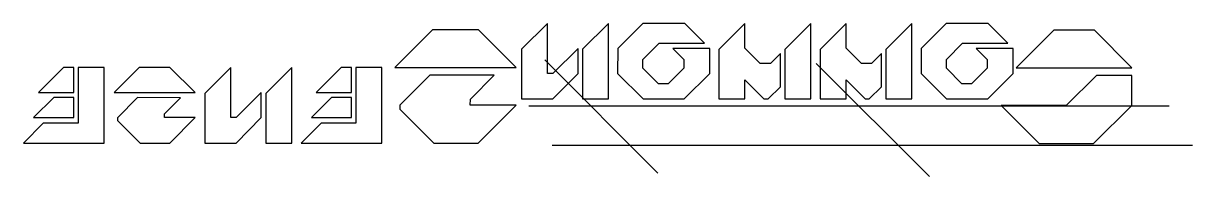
# Model space of a CAD drawing. Extents: x 0.41 to 2.01, y 6.29 to 6.5.
import ezdxf

# ---------------------------------------------------------------- set-up
doc = ezdxf.new("R2010")
doc.units = 0
doc.layers.add('Layer_1', color=7, linetype='CONTINUOUS')
doc.layers.add('Layer_2', color=7, linetype='CONTINUOUS')

msp = doc.modelspace()

# ---------------------------------------------------------------- linework, layer by layer
at = {"layer": 'Layer_1', "color": 7}
for points in [[(1.167812, 6.465127), (1.133549, 6.430935), (1.126122, 6.430935), (1.126122, 6.49932), (1.090598, 6.463936), (1.090598, 6.396322), (1.133269, 6.396322), (1.167812, 6.430935)], [(1.209361, 6.49932), (1.173907, 6.463936), (1.173907, 6.396322), (1.209361, 6.396322)], [(1.277466, 6.416921), (1.256306, 6.438292), (1.256306, 6.450133), (1.278517, 6.472414), (1.340316, 6.472343), (1.31348, 6.499319), (1.256236, 6.499319), (1.222043, 6.465126), (1.221835, 6.430934), (1.256658, 6.396321), (1.31271, 6.396321), (1.347533, 6.431005), (1.347533, 6.465127), (1.297225, 6.465056), (1.312149, 6.450132), (1.312149, 6.438291), (1.290849, 6.41692)], [(1.395529, 6.49932), (1.360075, 6.463866), (1.360075, 6.396322), (1.395529, 6.396322), (1.395529, 6.422317), (1.421453, 6.396322), (1.427129, 6.396322), (1.443875, 6.412998), (1.443875, 6.458261), (1.430422, 6.444738), (1.416408, 6.444809), (1.395529, 6.465689)], [(1.485424, 6.49932), (1.44997, 6.463866), (1.44997, 6.396322), (1.485424, 6.396322)], [(1.53342, 6.49932), (1.497966, 6.463866), (1.497966, 6.396322), (1.53342, 6.396322), (1.53342, 6.422317), (1.559345, 6.396322), (1.56502, 6.396322), (1.581766, 6.412998), (1.581766, 6.458261), (1.568313, 6.444738), (1.5543, 6.444809), (1.53342, 6.465689)], [(1.623316, 6.49932), (1.587862, 6.463866), (1.587862, 6.396322), (1.623316, 6.396322)], [(1.691421, 6.416921), (1.67026, 6.438292), (1.67026, 6.450133), (1.692472, 6.472414), (1.75427, 6.472343), (1.727435, 6.499319), (1.67019, 6.499319), (1.635998, 6.465126), (1.635789, 6.430934), (1.670612, 6.396321), (1.726664, 6.396321), (1.761487, 6.431005), (1.761487, 6.465127), (1.711179, 6.465056), (1.726104, 6.450132), (1.726104, 6.438291), (1.704803, 6.41692)], [(0.917649, 6.439032), (1.083287, 6.439032), (1.031998, 6.490321), (0.969043, 6.490321)], [(1.765711, 6.438623), (1.923466, 6.438623), (1.872177, 6.489912), (1.817, 6.489912)], [(0.521363, 6.439132), (0.485909, 6.439132), (0.485909, 6.36325), (0.438263, 6.36325), (0.411078, 6.336134), (0.521363, 6.336134)], [(0.479813, 6.439132), (0.4658, 6.439132), (0.431537, 6.40494), (0.479813, 6.40494)], [(0.534815, 6.40494), (0.645241, 6.40494), (0.611048, 6.439132), (0.569078, 6.439132)], [(0.735697, 6.40494), (0.701434, 6.370747), (0.694007, 6.370747), (0.694007, 6.439132), (0.658483, 6.403749), (0.658483, 6.336134), (0.701154, 6.336134), (0.735697, 6.370747)], [(0.777246, 6.439132), (0.741793, 6.403749), (0.741793, 6.336134), (0.777246, 6.336134)], [(0.900284, 6.439132), (0.86483, 6.439132), (0.86483, 6.36325), (0.817185, 6.36325), (0.789999, 6.336134), (0.900284, 6.336134)], [(0.858734, 6.439132), (0.844721, 6.439132), (0.810458, 6.40494), (0.858734, 6.40494)], [(0.924586, 6.382173), (0.970935, 6.335824), (1.031578, 6.335824), (1.083287, 6.387743), (1.020752, 6.387743), (1.020961, 6.395836), (1.053437, 6.428627), (0.965468, 6.428734), (0.924689, 6.38764)], [(1.923151, 6.428323), (1.875015, 6.428323), (1.833921, 6.387229), (1.744901, 6.387229), (1.796715, 6.335415), (1.871231, 6.335415), (1.923256, 6.387439)], [(0.479813, 6.398073), (0.452557, 6.398073), (0.425021, 6.370747), (0.479813, 6.370747)], [(0.53944, 6.367034), (0.570339, 6.336134), (0.610768, 6.336134), (0.645241, 6.370747), (0.603551, 6.370747), (0.603693, 6.376142), (0.625344, 6.398003), (0.566698, 6.398074), (0.539512, 6.370678)], [(0.858734, 6.398073), (0.831478, 6.398073), (0.803942, 6.370747), (0.858734, 6.370747)]]:
    msp.add_lwpolyline(points, close=True, dxfattribs=at)
at = {"layer": 'Layer_2', "color": 1}
for points in [[(1.12229, 6.449522), (1.276795, 6.2951), (1.276795, 6.2951)], [(1.492621, 6.444749), (1.647126, 6.290327), (1.647126, 6.290327)], [(1.100804, 6.387084), (1.974458, 6.387084), (1.974458, 6.387084)], [(1.132605, 6.333418), (2.00626, 6.333418), (2.00626, 6.333418)]]:
    msp.add_lwpolyline(points, dxfattribs=at)

doc.saveas('drawing.dxf')
